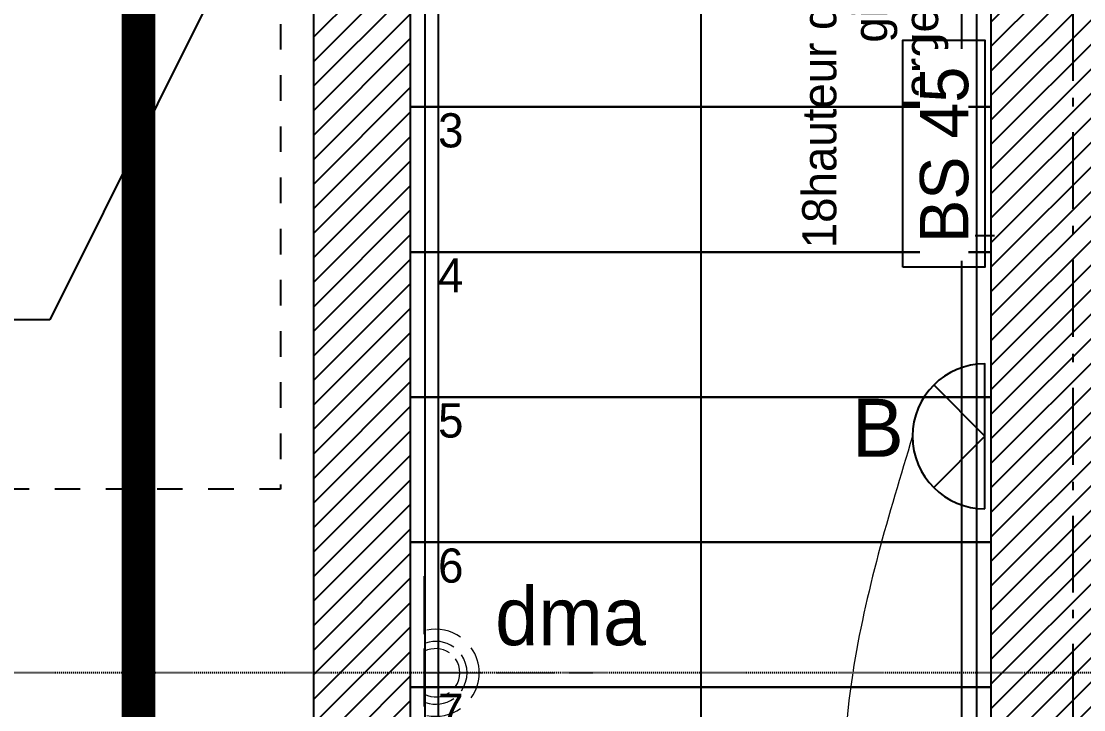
# Model space of a CAD drawing. Header units: centimetres. Extents: x 2097 to 16812, y -3973 to 8191.
# Drawn here: x 10622.9 to 10842.6, y 3525.7 to 3668.1 of the extents above; entities that cross this region are included whole.
import ezdxf
from ezdxf import colors
from ezdxf.entities.mleader import LeaderData, LeaderLine
from ezdxf.math import Vec2, Vec3

# ---------------------------------------------------------------- set-up
doc = ezdxf.new("R2010")
doc.units = ezdxf.units.CM
for name, pattern in [('ACAD_ISO02W100', [15, 12, -3]), ('prlm_ep', [2.5, 1.25, -0.25, 0.25, -0.25, 0.25, -0.25]), ('Style de ligne -1', [0.41664, 0.20828, -0.20836]), ('Style de ligne -6', [1.04164, 0.625, -0.20828, 0.06943, -0.13893]), ('VW-01', [0.41656, 0.20828, -0.20828])]:
    doc.linetypes.add(name, pattern=pattern)
doc.layers.add('_GAZELEC-RESERVATION', color=1, linetype='Continuous', lineweight=18)
for name, color, linetype in [('B GÈnÈral_Hatch', 252, 'Continuous'), ('B Général', 252, 'Continuous'), ('C ANNOTATIONS-axes horizontaux', 252, 'VW-01'), ('C ANNOTATIONS-texte', 252, 'Continuous'), ('prlm-EAU-EP', 141, 'Continuous'), ('prlm-ELEC-CFO', 201, 'Continuous'), ('prlm-ELEC-SSI', 230, 'Continuous')]:
    doc.layers.add(name, color=color, linetype=linetype)
doc.layers.add('prlm-ZEROPLOT', color=254, linetype='Continuous', plot=False)
doc.styles.add('Eurostile', font='')
doc.styles.add('prlm-elec-cfo', font='comic.ttf', dxfattribs={"height": 12})
doc.styles.get("Standard").update_dxf_attribs({"font": 'isocp.shx', "height": 15})
doc.styles.get('Eurostile').set_extended_font_data('Eurostile')
pattern_1 = [(45, (0, 0), (2.4253472, -2.6458333), [])]

# ---------------------------------------------------------------- blocks, each defined once
blk = doc.blocks.new('Porte basculante ht200cm')
at = {"layer": 'B Général', "linetype": 'Style de ligne -1', "ltscale": 25.4, "flags": 128}
blk.add_lwpolyline([(-123, -2.5), (123, -2.5), (123, -212.5), (-123, -212.5)], close=True, dxfattribs=at)
blk = doc.blocks.new('Objet Paramétrique-1')
at = {"layer": 'B Général', "linetype": 'Continuous'}
blk.add_line((264, 0), (264, 500), dxfattribs=at)
blk = doc.blocks.new('Groupe-114-1')
at = {"layer": 'B Général', "linetype": 'Continuous'}
blk.add_line((10763.39, 3710.39), (10763.39, 3481.64), dxfattribs=at)
at = {"layer": 'B Général', "linetype": 'Continuous', "flags": 128}
for points in [[(10706.39, 3737.39), (10709.08, 3737.39), (10709.08, 3200.39), (10706.39, 3200.39)], [(10817.39, 3737.39), (10820.39, 3737.39), (10820.39, 3200.39), (10817.39, 3200.39)], [(10703.39, 3680.39), (10823.39, 3680.39), (10823.39, 3650.39), (10703.39, 3650.39)], [(10703.39, 3650.39), (10823.39, 3650.39), (10823.39, 3620.39), (10703.39, 3620.39)], [(10703.39, 3620.39), (10823.39, 3620.39), (10823.39, 3590.39), (10703.39, 3590.39)], [(10703.39, 3590.39), (10823.39, 3590.39), (10823.39, 3560.39), (10703.39, 3560.39)], [(10703.39, 3560.39), (10823.39, 3560.39), (10823.39, 3530.39), (10703.39, 3530.39)], [(10703.39, 3530.39), (10823.39, 3530.39), (10823.39, 3500.39), (10703.39, 3500.39)]]:
    blk.add_lwpolyline(points, close=True, dxfattribs=at)
at = {"layer": 'C ANNOTATIONS-texte', "insert": (10784.37, 3710.39), "char_height": 7.059, "width": 120, "attachment_point": 3, "rotation": 90, "line_spacing_factor": 0.894142, "style": 'Eurostile'}
blk.add_mtext('18hauteur de 16,6cm\\Pgiron 28cm\\Plargeur 120cm', dxfattribs=at)
at = {"layer": 'C ANNOTATIONS-texte', "char_height": 7.06, "width": 8.8349, "attachment_point": 1, "line_spacing_factor": 0.894142, "style": 'Eurostile'}
for s, insert in [('3', (10709.08, 3649.09)), ('4', (10709.08, 3619.09)), ('5', (10709.08, 3589.09)), ('6', (10709.08, 3559.09)), ('7', (10709.08, 3529.09))]:
    blk.add_mtext(s, dxfattribs=dict(at, insert=insert))
blk = doc.blocks.new('xi.lumB-app')
at = {"layer": 'prlm-ELEC-CFO', "color": 0, "linetype": 'ByBlock', "flags": 128}
blk.add_lwpolyline([(-15, 0), (15, 0, 1)], format="xyb", close=True, dxfattribs=at)
at = {"layer": 'prlm-ELEC-CFO', "color": 0, "linetype": 'ByBlock', "lineweight": -2, "flags": 128}
blk.add_lwpolyline([(10.61, 10.61), (0, 0), (-10.61, 10.61)], dxfattribs=at)
blk = doc.blocks.new('xi.dma')
at = {"layer": 'prlm-ELEC-CFO', "color": 0, "linetype": 'ACAD_ISO02W100', "lineweight": 5, "flags": 128}
for points in [[(0, 0), (0, 35)], [(-20, 0), (20, 0)]]:
    blk.add_lwpolyline(points, dxfattribs=at)
at = {"layer": 'prlm-ELEC-CFO', "color": 0, "linetype": 'ByBlock', "lineweight": 5}
for radius, start, end in [(9, 55, 125), (6.5, 55, 125), (9, 145, 191.803), (5, 55, 125), (9, 348.197, 35), (6.5, 145, 199.0387), (5, 145, 207.3745), (5, 332.6255, 35), (6.5, 340.9613, 35)]:
    blk.add_arc((0, 2.41), radius, start, end, dxfattribs=at)
blk = doc.blocks.new('xi.bs45')
at = {"layer": 'prlm-ELEC-SSI', "color": 0, "linetype": 'ByBlock', "lineweight": -2}
blk.add_lwpolyline([(-23.46, 17), (23.46, 17), (23.46, 0), (-23.46, 0)], close=True, dxfattribs=at)
at = {"layer": 'prlm-ZEROPLOT', "color": 254, "linetype": 'ByBlock', "lineweight": -2}
blk.add_lwpolyline([(-17, -1.98), (-17, 2.02)], dxfattribs=at)
at = {"layer": 'prlm-ELEC-SSI', "color": 0, "linetype": 'ByBlock', "lineweight": -2, "insert": (-0.24, 8.39), "char_height": 10, "width": 43.7694, "attachment_point": 5, "style": 'prlm-elec-cfo', "bg_fill": 3, "box_fill_scale": 1, "bg_fill_color": 256, "bg_fill_transparency": 0}
blk.add_mtext('BS 45', dxfattribs=at)

msp = doc.modelspace()

# ---------------------------------------------------------------- hatches: boundary and pattern name
at = {"layer": 'B GÈnÈral_Hatch', "linetype": 'Continuous'}
h = msp.add_hatch(dxfattribs=at)
h.set_pattern_fill('50_BETON', color=256, style=0, pattern_type=2)
h.set_pattern_definition(pattern_1)
h.paths.add_polyline_path([(10703.392, 3810.389), (10683.392, 3830.389), (10683.392, 3272.291), (10703.392, 3272.291)])
h = msp.add_hatch(dxfattribs=at)
h.set_pattern_fill('50_BETON', color=256, style=0, pattern_type=2)
h.set_pattern_definition(pattern_1)
h.paths.add_polyline_path([(10848.392, 1634), (10848.392, 3830.389), (10823.392, 3810.389), (10823.392, 1634)])

# ---------------------------------------------------------------- linework, layer by layer
at = {"layer": 'B Général', "linetype": 'Style de ligne -6', "ltscale": 25.4}
msp.add_line((10840.388, 3285.389), (10840.388, 5820.389), dxfattribs=at)
at = {"layer": 'B Général', "linetype": 'Continuous', "lineweight": 18}
for p, q in [((10703.392, 3272.291), (10703.392, 3810.389)), ((10823.392, 3810.389), (10823.392, 3272.291)), ((10683.392, 3272.291), (10683.392, 3781.347))]:
    msp.add_line(p, q, dxfattribs=at)
at = {"layer": 'B Général', "linetype": 'Continuous'}
for p, q in [((10703.392, 3272.291), (10703.392, 3810.389)), ((10823.392, 3810.389), (10823.392, 3272.291)), ((10683.392, 3272.291), (10683.392, 3781.347))]:
    msp.add_line(p, q, dxfattribs=at)
at = {"layer": 'C ANNOTATIONS-axes horizontaux'}
msp.add_line((12370.813, 3533.389), (2960.813, 3533.389), dxfattribs=at)
at = {"layer": 'prlm-EAU-EP', "linetype": 'prlm_ep', "ltscale": 20, "const_width": 7, "flags": 128}
msp.add_lwpolyline([(10647.15, 3704.039), (10647.15, 3287.275)], dxfattribs=at)

# ---------------------------------------------------------------- block references
at = {"layer": 'B Général'}
for name, p in [('Porte basculante ht200cm', (10553.484, 3783.847)), ('Groupe-114-1', (0, 0))]:
    msp.add_blockref(name, p, dxfattribs=at)
at = {"layer": 'B Général', "rotation": 2.637710330650049e-09}
msp.add_blockref('Objet Paramétrique-1', (10419.392, 3281.347), dxfattribs=at)
at = {"layer": 'prlm-ELEC-CFO'}
for name, p, rotation in [('xi.lumB-app', (10822.168, 3582.291), 90), ('xi.dma', (10706.168, 3533.389), 270)]:
    msp.add_blockref(name, p, dxfattribs=dict(at, rotation=rotation))

# ---------------------------------------------------------------- next in the draw order: block references
at = {"layer": 'prlm-ELEC-SSI', "rotation": 90}
msp.add_blockref('xi.bs45', (10822.168, 3640.744), dxfattribs=at)

# ---------------------------------------------------------------- next in the draw order: texts
at = {"layer": 'prlm-ELEC-CFO', "lineweight": 20, "char_height": 12, "attachment_point": 2, "line_spacing_factor": 0.8, "style": 'prlm-elec-cfo', "bg_fill": 3, "box_fill_scale": 0.95, "bg_fill_color": 256, "bg_fill_transparency": 0}
for s, insert in [('B', (10800.011, 3590.047)), ('dma', (10736.485, 3551.095))]:
    msp.add_mtext(s, dxfattribs=dict(at, insert=insert))

# ---------------------------------------------------------------- next in the draw order: linework, layer by layer
at = {"layer": 'prlm-ELEC-CFO', "lineweight": 13}
msp.add_spline([(10807.168, 3582.291), (10794.826, 3533.389), (10796.883, 3440.459)], degree=3, dxfattribs=at)

# ---------------------------------------------------------------- next in the draw order: leaders
at = {"layer": '_GAZELEC-RESERVATION', "color": 6}
ml = msp.add_multileader_mtext('Standard', dxfattribs=at)
ml.set_content('résa n°45\\P200X200 EN DALLE HAUTE', color=6)
ml.set_leader_properties()
ml.build(insert=Vec2(0, 0))
ml.multileader.update_dxf_attribs({"has_text_frame": 1, "arrow_head_size": 8, "scale": 20})
ctx = ml.context
ctx.base_point, ctx.scale, ctx.char_height, ctx.arrow_head_size, ctx.landing_gap_size, ctx.plane_origin = Vec3(10346.975, 3633.617), 20, 8, 8, 4, Vec3(9735.857, 3452.32)
notes = []
notes.append((ctx, [(0, (1, 1, 0), (10486.562, 3633.617), (-1, 0), 8.984, [(0, [(10530.559, 3721.78)], 0, [])])]))
ctx.mtext.insert, ctx.mtext.width, ctx.mtext.flow_direction = Vec3(10350.975, 3637.645), 156.88504, 5
ml = msp.add_multileader_mtext('Standard', dxfattribs=at)
ml.set_content('résa n°28 EU\\P%%C200 A.inf: +204.57', color=6)
ml.set_leader_properties()
ml.build(insert=Vec2(0, 0))
ml.multileader.update_dxf_attribs({"has_text_frame": 1, "arrow_head_size": 8, "scale": 20})
ctx = ml.context
ctx.base_point, ctx.scale, ctx.char_height, ctx.arrow_head_size, ctx.landing_gap_size, ctx.plane_origin = Vec3(10230.241, 3653.038), 20, 8, 8, 4, Vec3(9533.608, 3506.554)
notes.append((ctx, [(0, (1, 1, 0), (10336.825, 3653.038), (-1, 0), 8.984, [(0, [(10401.978, 3713.17)], 0, [])])]))
ctx.mtext.insert, ctx.mtext.width, ctx.mtext.flow_direction = Vec3(10234.241, 3657.038), 156.88504, 5
ml = msp.add_multileader_mtext('Standard', dxfattribs=at)
ml.set_content('résa n°46\\P500X400 EN DALLE HAUTE', color=6)
ml.set_leader_properties()
ml.build(insert=Vec2(0, 0))
ml.multileader.update_dxf_attribs({"has_text_frame": 1, "arrow_head_size": 8, "scale": 20})
ctx = ml.context
ctx.base_point, ctx.scale, ctx.char_height, ctx.arrow_head_size, ctx.landing_gap_size, ctx.plane_origin = Vec3(10488.598, 3606.408), 20, 8, 8, 4, Vec3(9878.077, 3425.111)
notes.append((ctx, [(0, (1, 1, 0), (10628.783, 3606.408), (-1, 0), 8.984, [(0, [(10672.779, 3694.571)], 0, [])])]))
ctx.mtext.insert, ctx.mtext.width, ctx.mtext.flow_direction = Vec3(10492.598, 3610.436), 156.88504, 5
for ctx, leaders in notes:
    for number, flags, end, landing, length, lines in leaders:
        leader = LeaderData()
        leader.index, (leader.has_last_leader_line, leader.has_dogleg_vector, leader.attachment_direction) = number, flags
        leader.last_leader_point, leader.dogleg_vector, leader.dogleg_length = Vec3(end), Vec3(landing), length
        for number, points, colour, breaks in lines:
            line = LeaderLine()
            line.index, line.vertices, line.color, line.breaks = number, Vec3.list(points), colors.encode_raw_color(colour), breaks
            leader.lines.append(line)
        ctx.leaders.append(leader)

doc.saveas('drawing.dxf')
